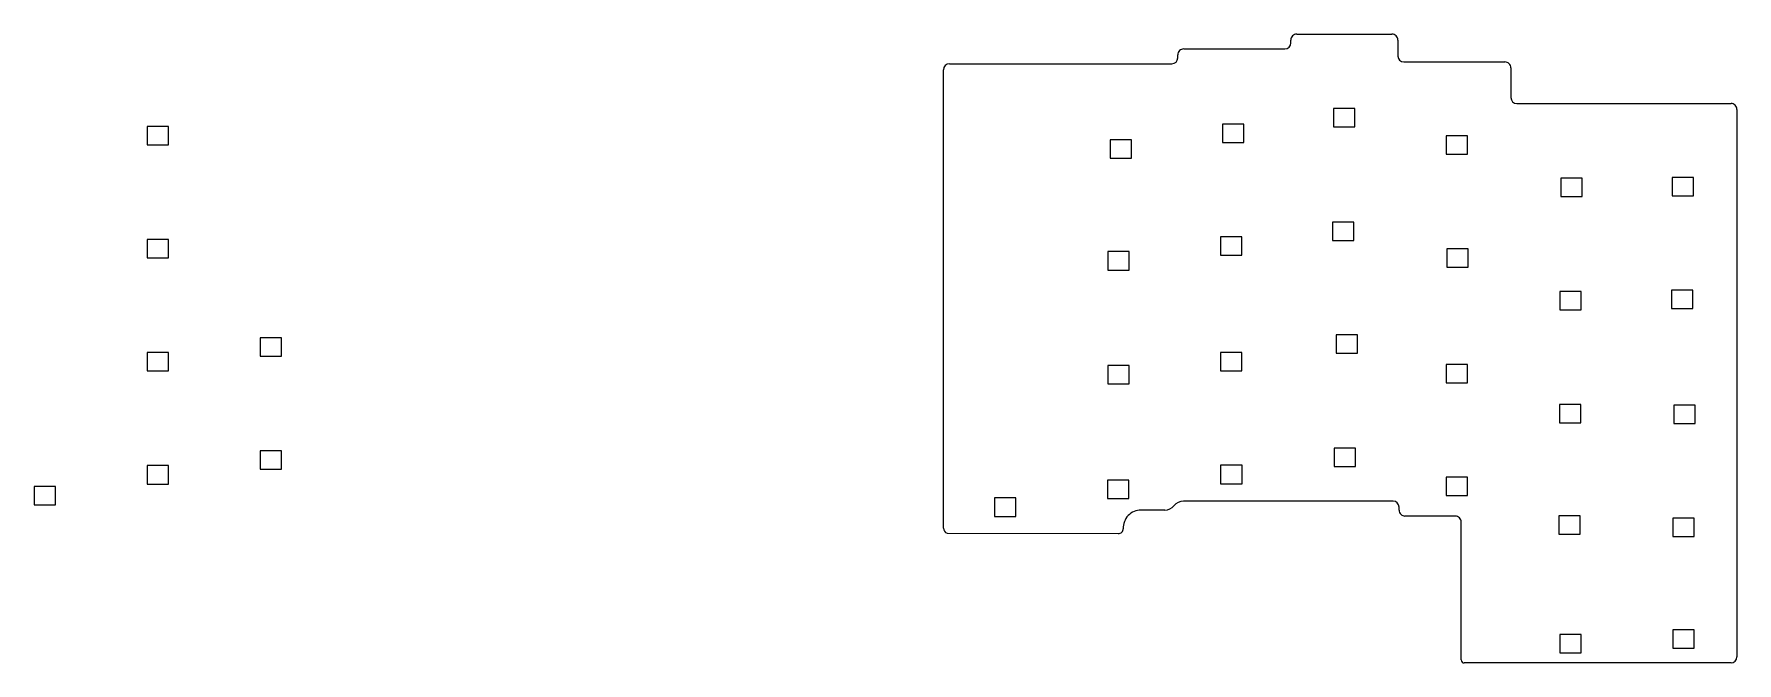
# Model space of a CAD drawing. Extents: x -65 to 222, y -143 to -37.
import ezdxf

# ---------------------------------------------------------------- set-up
doc = ezdxf.new("R2010")
doc.units = 0
doc.layers.add('BLACK', color=7, linetype='CONTINUOUS')

msp = doc.modelspace()

# ---------------------------------------------------------------- linework, layer by layer
at = {"layer": 'BLACK', "linetype": 'CONTINUOUS'}
for p, q in [((148.035001, -37.294714), (164.084999, -37.294714)), ((128.985001, -39.794714), (146.035001, -39.794714)), ((147.035001, -38.794714), (147.035001, -38.294714)), ((165.084999, -38.294714), (165.084999, -40.994714)), ((89.489053, -42.294709), (92.239053, -42.294709)), ((92.239053, -42.294709), (126.985001, -42.294709)), ((127.985001, -41.294709), (127.985001, -40.794714)), ((166.084999, -41.994714), (183.134999, -41.994714)), ((184.134999, -42.994714), (184.134999, -47.994714)), ((88.489053, -66.344709), (88.489053, -43.294709)), ((154.24432, -49.815141), (154.24432, -52.915141)), ((157.84432, -49.815141), (154.24432, -49.815141)), ((157.84432, -52.915141), (157.84432, -49.815141)), ((185.134999, -48.994714), (203.184998, -48.994714)), ((203.184998, -48.994714), (221.234998, -48.994713)), ((222.234998, -49.994713), (222.235, -142.24471)), ((-45.75, -52.8497), (-45.75, -55.9497)), ((-42.15, -52.8497), (-45.75, -52.8497)), ((-42.15, -55.9497), (-42.15, -52.8497)), ((135.51, -52.45), (135.51, -55.55)), ((139.11, -52.45), (135.51, -52.45)), ((139.11, -55.55), (139.11, -52.45)), ((154.24432, -52.915141), (157.84432, -52.915141)), ((173.2, -54.45), (173.2, -57.55)), ((176.8, -54.45), (173.2, -54.45)), ((176.8, -57.55), (176.8, -54.45)), ((-45.75, -55.9497), (-42.15, -55.9497)), ((116.6, -55.1), (116.6, -58.2)), ((120.2, -55.1), (116.6, -55.1)), ((120.2, -58.2), (120.2, -55.1)), ((135.51, -55.55), (139.11, -55.55)), ((116.6, -58.2), (120.2, -58.2)), ((173.2, -57.55), (176.8, -57.55)), ((192.563564, -61.562646), (192.563564, -64.662646)), ((196.163564, -61.562646), (192.563564, -61.562646)), ((196.163564, -64.662646), (196.163564, -61.562646)), ((211.31, -61.45), (211.31, -64.55)), ((214.91, -61.45), (211.31, -61.45)), ((214.91, -64.55), (214.91, -61.45)), ((192.563564, -64.662646), (196.163564, -64.662646)), ((211.31, -64.55), (214.91, -64.55)), ((88.489054, -101.399997), (88.489053, -66.344709)), ((135.2, -71.45), (135.2, -74.55)), ((138.8, -71.45), (135.2, -71.45)), ((138.8, -74.55), (138.8, -71.45)), ((154.053569, -68.994609), (154.053569, -72.094609)), ((157.653569, -68.994609), (154.053569, -68.994609)), ((157.653569, -72.094609), (157.653569, -68.994609)), ((-45.75, -71.8997), (-45.75, -74.9997)), ((-42.15, -71.8997), (-45.75, -71.8997)), ((-42.15, -74.9997), (-42.15, -71.8997)), ((116.2, -73.95), (116.2, -77.05)), ((119.8, -73.95), (116.2, -73.95)), ((119.8, -77.05), (119.8, -73.95)), ((135.2, -74.55), (138.8, -74.55)), ((154.053569, -72.094609), (157.653569, -72.094609)), ((173.31, -73.45), (173.31, -76.55)), ((176.91, -73.45), (173.31, -73.45)), ((176.91, -76.55), (176.91, -73.45)), ((-45.75, -74.9997), (-42.15, -74.9997)), ((116.2, -77.05), (119.8, -77.05)), ((173.31, -76.55), (176.91, -76.55)), ((192.399179, -80.656489), (192.399179, -83.756489)), ((195.999179, -80.656489), (192.399179, -80.656489)), ((195.999179, -83.756489), (195.999179, -80.656489)), ((211.2, -80.45), (211.2, -83.55)), ((214.8, -80.45), (211.2, -80.45)), ((214.8, -83.55), (214.8, -80.45)), ((192.399179, -83.756489), (195.999179, -83.756489)), ((211.2, -83.55), (214.8, -83.55)), ((-26.7, -88.4497), (-26.7, -91.5497)), ((-23.1, -88.4497), (-26.7, -88.4497)), ((-23.1, -91.5497), (-23.1, -88.4497)), ((154.7, -87.95), (154.7, -91.05)), ((158.3, -87.95), (154.7, -87.95)), ((158.3, -91.05), (158.3, -87.95)), ((-45.75, -90.9497), (-45.75, -94.0497)), ((-42.15, -90.9497), (-45.75, -90.9497)), ((-42.15, -94.0497), (-42.15, -90.9497)), ((-26.7, -91.5497), (-23.1, -91.5497)), ((135.2, -90.95), (135.2, -94.05)), ((138.8, -90.95), (135.2, -90.95)), ((138.8, -94.05), (138.8, -90.95)), ((154.7, -91.05), (158.3, -91.05)), ((-45.75, -94.0497), (-42.15, -94.0497)), ((116.205502, -93.108141), (116.205502, -96.208141)), ((119.805502, -93.108141), (116.205502, -93.108141)), ((119.805502, -96.208141), (119.805502, -93.108141)), ((135.2, -94.05), (138.8, -94.05)), ((173.2, -92.95), (173.2, -96.05)), ((176.8, -92.95), (173.2, -92.95)), ((176.8, -96.05), (176.8, -92.95)), ((116.205502, -96.208141), (119.805502, -96.208141)), ((173.2, -96.05), (176.8, -96.05)), ((192.313307, -99.704126), (192.313307, -102.804126)), ((195.913307, -99.704126), (192.313307, -99.704126)), ((195.913307, -102.804126), (195.913307, -99.704126)), ((211.588153, -99.802217), (211.588153, -102.902217)), ((215.188153, -99.802217), (211.588153, -99.802217)), ((215.188153, -102.902217), (215.188153, -99.802217)), ((88.505878, -120.557586), (88.489054, -101.399997)), ((192.313307, -102.804126), (195.913307, -102.804126)), ((211.588153, -102.902217), (215.188153, -102.902217)), ((-26.7, -107.5), (-26.7, -110.6)), ((-23.1, -107.5), (-26.7, -107.5)), ((-23.1, -110.6), (-23.1, -107.5)), ((154.317229, -107.057194), (154.317229, -110.157194)), ((157.917229, -107.057194), (154.317229, -107.057194)), ((157.917229, -110.157194), (157.917229, -107.057194)), ((-45.75, -110), (-45.75, -113.1)), ((-42.15, -110), (-45.75, -110)), ((-42.15, -113.1), (-42.15, -110)), ((-26.7, -110.6), (-23.1, -110.6)), ((135.21, -109.95), (135.21, -113.05)), ((138.81, -109.95), (135.21, -109.95)), ((138.81, -113.05), (138.81, -109.95)), ((154.317229, -110.157194), (157.917229, -110.157194)), ((-64.8, -113.5), (-64.8, -116.6)), ((-61.2, -113.5), (-64.8, -113.5)), ((-61.2, -116.6), (-61.2, -113.5)), ((-45.75, -113.1), (-42.15, -113.1)), ((116.16, -112.45), (116.16, -115.55)), ((119.76, -112.45), (116.16, -112.45)), ((119.76, -115.55), (119.76, -112.45)), ((135.21, -113.05), (138.81, -113.05)), ((173.2, -111.95), (173.2, -115.05)), ((176.8, -111.95), (173.2, -111.95)), ((176.8, -115.05), (176.8, -111.95)), ((-64.8, -116.6), (-61.2, -116.6)), ((97.11, -115.45), (97.11, -118.55)), ((100.71, -115.45), (97.11, -115.45)), ((100.71, -118.55), (100.71, -115.45)), ((116.16, -115.55), (119.76, -115.55)), ((125.798995, -117.494712), (121.785001, -117.494712)), ((164.276431, -115.994713), (128.921493, -115.994713)), ((165.276431, -117.494712), (165.276431, -116.994713)), ((173.2, -115.05), (176.8, -115.05)), ((97.11, -118.55), (100.71, -118.55)), ((174.746371, -118.494712), (166.276431, -118.494712)), ((175.746371, -132.544712), (175.746371, -119.494712)), ((192.2, -118.45), (192.2, -121.55)), ((195.8, -118.45), (192.2, -118.45)), ((195.8, -121.55), (195.8, -118.45)), ((211.41, -118.867659), (211.41, -121.967659)), ((215.01, -118.867659), (211.41, -118.867659)), ((215.01, -121.967659), (215.01, -118.867659)), ((89.086095, -121.383124), (117.951835, -121.430346)), ((192.2, -121.55), (195.8, -121.55)), ((211.41, -121.967659), (215.01, -121.967659)), ((175.746371, -142.744711), (175.746371, -132.544712)), ((211.45, -137.65), (211.45, -140.75)), ((215.05, -137.65), (211.45, -137.65)), ((215.05, -140.75), (215.05, -137.65)), ((192.36, -138.45), (192.36, -141.55)), ((195.96, -138.45), (192.36, -138.45)), ((195.96, -141.55), (195.96, -138.45)), ((203.185, -143.244711), (176.246371, -143.244711)), ((192.36, -141.55), (195.96, -141.55)), ((221.235, -143.24471), (203.185, -143.244711)), ((211.45, -140.75), (215.05, -140.75))]:
    msp.add_line(p, q, dxfattribs=at)
at = {"layer": 'BLACK'}
for centre, radius, start, end in [((148.035, -38.2947), 0.999999, -270.0000573, -179.99919786), ((164.085, -38.2947), 0.999986, -0.00080214, 90.0000573), ((128.985, -40.7947), 0.999999, -270.0000573, -179.99919786), ((146.035, -38.7947), 1.000001, -89.99994271, -0.00080214), ((89.4891, -43.2947), 1.000047, -269.99730707, -179.99948436), ((126.985, -41.2947), 1.000001, -89.9999427, -0.00051566), ((166.085, -40.9947), 1.000014, -179.99919786, -90.00005729), ((183.135, -42.9947), 0.999986, -0.00080214, 90.0000573), ((185.135, -47.9947), 1.000014, -179.99919786, -90.00005729), ((221.235, -49.9947), 0.999987, -0.00074485, 90.00011459), ((121.785, -120.4947), 3, -270.0000191, -177.43163932), ((125.799, -115.4947), 2.000004, -90.00014324, -38.68257664), ((128.9215, -117.9947), 1.999998, 90.00020054, 141.3181973), ((164.2764, -116.9947), 0.999987, -0.00074482, 89.99822381), ((166.2764, -117.4947), 1.000012, -179.99931243, -89.99822385), ((174.7464, -119.4947), 0.999988, -0.00068757, 90.0016616), ((89.3175, -120.6038), 0.812954, -183.25842732, -106.53775578), ((117.9961, -120.6396), 0.791984, -93.27023618, 0.75718066), ((176.2464, -142.7447), 0.500011, -179.99873957, -90.00332308), ((221.235, -142.2447), 1, -90, -0.00057296)]:
    msp.add_arc(centre, radius, start, end, dxfattribs=at)

doc.saveas('drawing.dxf')
